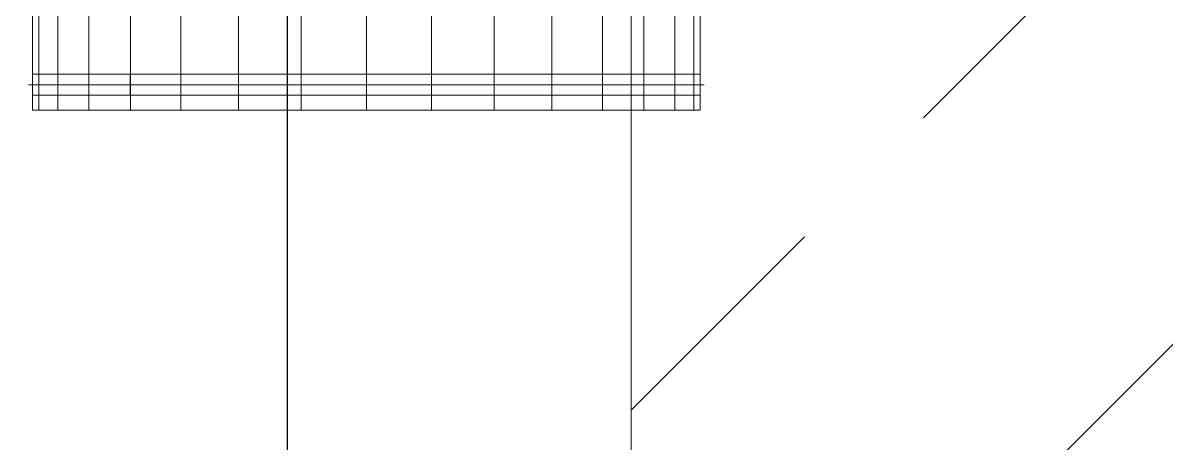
# Model space of a CAD drawing. Header units: millimetres. Extents: x -92759 to 184353, y -15225 to 86714.
# Drawn here: x 68739 to 69278, y 54134 to 54332 of the extents above; entities that cross this region are included whole.
import ezdxf

# ---------------------------------------------------------------- set-up
doc = ezdxf.new("R2010")
doc.units = ezdxf.units.MM
doc.layers.add('A-PATT-CONC', color=8, linetype='Continuous')
doc.layers.add('M-ACMV-EAF', color=86, linetype='Continuous')
doc.layers.add('HFI 9MM FPB', color=94, linetype='Continuous', lineweight=5)
doc.layers.add('M-ACMV_FCU-1', color=86, linetype='Continuous', lineweight=9)

# ---------------------------------------------------------------- blocks, each defined once
blk = doc.blocks.new('RCP_B8L2')
at = {"layer": 'A-PATT-CONC'}
h = blk.add_hatch(dxfattribs=at)
h.set_pattern_fill('ANSI37', color=256, scale=189, angle=45)
h.set_pattern_definition([(90, (-383593.07, -167902.3), (-600.075, 0), []), (180, (-383593.07, -167902.3), (-6e-14, -600.075), [])])
h.paths.add_polyline_path([(-384793.07, -159502.3), (-379993.07, -159502.3), (-379993.07, -163702.3), (-383593.07, -163702.3), (-383593.07, -167902.3), (-384793.07, -167902.3)])
at = {"layer": 'HFI 9MM FPB'}
h = blk.add_hatch(dxfattribs=at)
h.set_pattern_fill('ANSI33', color=256, scale=50)
h.set_pattern_definition([(45, (-381589.02, -647239), (-224.5064, 224.5064), []), (45, (-381364.5, -647239), (-224.5064, 224.5064), [158.75, -79.375])])
h.paths.add_polyline_path([(-383218.07, -168127.3), (-385018.07, -168127.3), (-385018.07, -159277.3), (-379768.07, -159277.3), (-379768.07, -164077.3), (-383218.07, -164077.3)])
h.paths.add_polyline_path([(-379993.07, -159502.3), (-379993.07, -163702.3), (-383593.07, -163702.3), (-383593.07, -167902.3), (-384793.07, -167902.3), (-384793.07, -159502.3)], flags=16)
blk.add_lwpolyline([(-379993.07, -159502.3), (-379993.07, -163702.3), (-383593.07, -163702.3), (-383593.07, -167902.3), (-384793.07, -167902.3), (-384793.07, -159502.3)], close=True, dxfattribs=at)
blk = doc.blocks.new('A$C41b95d3c')
at = {"layer": 'M-ACMV-EAF', "lineweight": 5}
blk.add_line((0, 157.5), (0, -157.5), dxfattribs=at)
at = {"layer": 'M-ACMV-EAF', "lineweight": 5, "invisible_edges": 10}
for points in [[(12, 154.473681, 30.726726), (12, 157.5), (12, 159.5), (12, 156.435252, 31.116906)], [(12, 157.5), (12, 154.473681, -30.726726), (12, 156.435252, -31.116906), (12, 159.5)], [(12, 154.473681, 30.726726), (12, 157.5), (12, 159.5), (12, 156.435252, 31.116906)], [(12, 157.5), (12, 154.473681, -30.726726), (12, 156.435252, -31.116906), (12, 159.5)], [(12, 145.511026, 60.272641), (12, 154.473681, 30.726726), (12, 156.435252, 31.116906), (12, 147.358785, 61.038007)], [(12, 154.473681, -30.726726), (12, 145.511026, -60.272641), (12, 147.358785, -61.038007), (12, 156.435252, -31.116906)], [(12, 145.511026, 60.272641), (12, 154.473681, 30.726726), (12, 156.435252, 31.116906), (12, 147.358785, 61.038007)], [(12, 154.473681, -30.726726), (12, 145.511026, -60.272641), (12, 147.358785, -61.038007), (12, 156.435252, -31.116906)], [(12, 130.956464, 87.502312), (12, 145.511026, 60.272641), (12, 147.358785, 61.038007), (12, 132.619403, 88.613452)], [(12, 145.511026, -60.272641), (12, 130.956464, -87.502312), (12, 132.619403, -88.613452), (12, 147.358785, -61.038007)], [(12, 130.956464, 87.502312), (12, 145.511026, 60.272641), (12, 147.358785, 61.038007), (12, 132.619403, 88.613452)], [(12, 145.511026, -60.272641), (12, 130.956464, -87.502312), (12, 132.619403, -88.613452), (12, 147.358785, -61.038007)], [(12, 111.369318, 111.369318), (12, 130.956464, 87.502312), (12, 132.619403, 88.613452), (12, 112.783531, 112.783532)], [(12, 130.956464, -87.502312), (12, 111.369318, -111.369318), (12, 112.783531, -112.783532), (12, 132.619403, -88.613452)], [(12, 111.369318, 111.369318), (12, 130.956464, 87.502312), (12, 132.619403, 88.613452), (12, 112.783531, 112.783532)], [(12, 130.956464, -87.502312), (12, 111.369318, -111.369318), (12, 112.783531, -112.783532), (12, 132.619403, -88.613452)], [(12, 87.502312, 130.956464), (12, 111.369318, 111.369318), (12, 112.783531, 112.783532), (12, 88.613452, 132.619403)], [(12, 111.369318, -111.369318), (12, 87.502312, -130.956464), (12, 88.613452, -132.619403), (12, 112.783531, -112.783532)], [(12, 87.502312, 130.956464), (12, 111.369318, 111.369318), (12, 112.783531, 112.783532), (12, 88.613452, 132.619403)], [(12, 111.369318, -111.369318), (12, 87.502312, -130.956464), (12, 88.613452, -132.619403), (12, 112.783531, -112.783532)], [(12, 60.27264, 145.511026), (12, 87.502312, 130.956464), (12, 88.613452, 132.619403), (12, 61.038007, 147.358785)], [(12, 87.502312, -130.956464), (12, 60.27264, -145.511026), (12, 61.038007, -147.358785), (12, 88.613452, -132.619403)], [(12, 60.27264, 145.511026), (12, 87.502312, 130.956464), (12, 88.613452, 132.619403), (12, 61.038007, 147.358785)], [(12, 87.502312, -130.956464), (12, 60.27264, -145.511026), (12, 61.038007, -147.358785), (12, 88.613452, -132.619403)], [(12, 30.726726, 154.473682), (12, 60.27264, 145.511026), (12, 61.038007, 147.358785), (12, 31.116906, 156.435252)], [(12, 60.27264, -145.511026), (12, 30.726726, -154.473682), (12, 31.116906, -156.435252), (12, 61.038007, -147.358785)], [(12, 30.726726, 154.473682), (12, 60.27264, 145.511026), (12, 61.038007, 147.358785), (12, 31.116906, 156.435252)], [(12, 60.27264, -145.511026), (12, 30.726726, -154.473682), (12, 31.116906, -156.435252), (12, 61.038007, -147.358785)], [(12, 0, 157.5), (12, 30.726726, 154.473682), (12, 31.116906, 156.435252), (12, 0, 159.5)], [(12, 30.726726, -154.473682), (12, 0, -157.5), (12, 0, -159.5), (12, 31.116906, -156.435252)], [(12, 0, 157.5), (12, 30.726726, 154.473682), (12, 31.116906, 156.435252), (12, 0, 159.5)], [(12, 30.726726, -154.473682), (12, 0, -157.5), (12, 0, -159.5), (12, 31.116906, -156.435252)], [(12, 0, -157.5), (12, -30.726726, -154.473682), (12, -31.116907, -156.435252), (12, 0, -159.5)], [(12, -30.726726, 154.473682), (12, 0, 157.5), (12, 0, 159.5), (12, -31.116907, 156.435252)], [(12, 0, -157.5), (12, -30.726726, -154.473682), (12, -31.116907, -156.435252), (12, 0, -159.5)], [(12, -30.726726, 154.473682), (12, 0, 157.5), (12, 0, 159.5), (12, -31.116907, 156.435252)], [(12, -30.726726, -154.473682), (12, -60.272641, -145.511026), (12, -61.038008, -147.358785), (12, -31.116907, -156.435252)], [(12, -60.272641, 145.511026), (12, -30.726726, 154.473682), (12, -31.116907, 156.435252), (12, -61.038008, 147.358785)], [(12, -30.726726, -154.473682), (12, -60.272641, -145.511026), (12, -61.038008, -147.358785), (12, -31.116907, -156.435252)], [(12, -60.272641, 145.511026), (12, -30.726726, 154.473682), (12, -31.116907, 156.435252), (12, -61.038008, 147.358785)], [(12, -60.272641, -145.511026), (12, -87.502312, -130.956464), (12, -88.613452, -132.619403), (12, -61.038008, -147.358785)], [(12, -87.502312, 130.956464), (12, -60.272641, 145.511026), (12, -61.038008, 147.358785), (12, -88.613452, 132.619403)], [(12, -60.272641, -145.511026), (12, -87.502312, -130.956464), (12, -88.613452, -132.619403), (12, -61.038008, -147.358785)], [(12, -87.502312, 130.956464), (12, -60.272641, 145.511026), (12, -61.038008, 147.358785), (12, -88.613452, 132.619403)], [(12, -87.502312, -130.956464), (12, -111.369318, -111.369318), (12, -112.783532, -112.783532), (12, -88.613452, -132.619403)], [(12, -111.369318, 111.369318), (12, -87.502312, 130.956464), (12, -88.613452, 132.619403), (12, -112.783532, 112.783532)], [(12, -87.502312, -130.956464), (12, -111.369318, -111.369318), (12, -112.783532, -112.783532), (12, -88.613452, -132.619403)], [(12, -111.369318, 111.369318), (12, -87.502312, 130.956464), (12, -88.613452, 132.619403), (12, -112.783532, 112.783532)], [(12, -111.369318, -111.369318), (12, -130.956464, -87.502312), (12, -132.619403, -88.613452), (12, -112.783532, -112.783532)], [(12, -130.956464, 87.502312), (12, -111.369318, 111.369318), (12, -112.783532, 112.783532), (12, -132.619403, 88.613452)], [(12, -111.369318, -111.369318), (12, -130.956464, -87.502312), (12, -132.619403, -88.613452), (12, -112.783532, -112.783532)], [(12, -130.956464, 87.502312), (12, -111.369318, 111.369318), (12, -112.783532, 112.783532), (12, -132.619403, 88.613452)], [(12, -130.956464, -87.502312), (12, -145.511027, -60.272641), (12, -147.358786, -61.038007), (12, -132.619403, -88.613452)], [(12, -145.511027, 60.272641), (12, -130.956464, 87.502312), (12, -132.619403, 88.613452), (12, -147.358786, 61.038007)], [(12, -130.956464, -87.502312), (12, -145.511027, -60.272641), (12, -147.358786, -61.038007), (12, -132.619403, -88.613452)], [(12, -145.511027, 60.272641), (12, -130.956464, 87.502312), (12, -132.619403, 88.613452), (12, -147.358786, 61.038007)], [(12, -145.511027, -60.272641), (12, -154.473682, -30.726726), (12, -156.435252, -31.116906), (12, -147.358786, -61.038007)], [(12, -154.473682, 30.726726), (12, -145.511027, 60.272641), (12, -147.358786, 61.038007), (12, -156.435252, 31.116906)], [(12, -145.511027, -60.272641), (12, -154.473682, -30.726726), (12, -156.435252, -31.116906), (12, -147.358786, -61.038007)], [(12, -154.473682, 30.726726), (12, -145.511027, 60.272641), (12, -147.358786, 61.038007), (12, -156.435252, 31.116906)], [(12, -154.473682, -30.726726), (12, -157.5), (12, -159.5), (12, -156.435252, -31.116906)], [(12, -157.5), (12, -154.473682, 30.726726), (12, -156.435252, 31.116906), (12, -159.5)], [(12, -154.473682, -30.726726), (12, -157.5), (12, -159.5), (12, -156.435252, -31.116906)], [(12, -157.5), (12, -154.473682, 30.726726), (12, -156.435252, 31.116906), (12, -159.5)]]:
    blk.add_3dface(points, dxfattribs=at)
at = {"layer": 'M-ACMV-EAF', "lineweight": 5}
mesh = blk.add_polymesh((2, 32), dxfattribs=dict(at, n_close=True))
for k, corner in enumerate([(45, 0, 157.5), (45, 30.726726, 154.473682), (45, 60.27264, 145.511026), (45, 87.502312, 130.956464), (45, 111.369318, 111.369318), (45, 130.956464, 87.502312), (45, 145.511026, 60.272641), (45, 154.473681, 30.726726), (45, 157.5), (45, 154.473681, -30.726726), (45, 145.511026, -60.272641), (45, 130.956464, -87.502312), (45, 111.369318, -111.369318), (45, 87.502312, -130.956464), (45, 60.27264, -145.511026), (45, 30.726726, -154.473682), (45, 0, -157.5), (45, -30.726726, -154.473682), (45, -60.272641, -145.511026), (45, -87.502312, -130.956464), (45, -111.369318, -111.369318), (45, -130.956464, -87.502312), (45, -145.511027, -60.272641), (45, -154.473682, -30.726726), (45, -157.5), (45, -154.473682, 30.726726), (45, -145.511027, 60.272641), (45, -130.956464, 87.502312), (45, -111.369318, 111.369318), (45, -87.502312, 130.956464), (45, -60.272641, 145.511026), (45, -30.726726, 154.473682), (0, 0, 157.5), (0, 30.726726, 154.473682), (0, 60.27264, 145.511026), (0, 87.502312, 130.956464), (0, 111.369318, 111.369318), (0, 130.956464, 87.502312), (0, 145.511026, 60.272641), (0, 154.473681, 30.726726), (0, 157.5), (0, 154.473681, -30.726726), (0, 145.511026, -60.272641), (0, 130.956464, -87.502312), (0, 111.369318, -111.369318), (0, 87.502312, -130.956464), (0, 60.27264, -145.511026), (0, 30.726726, -154.473682), (0, 0, -157.5), (0, -30.726726, -154.473682), (0, -60.272641, -145.511026), (0, -87.502312, -130.956464), (0, -111.369318, -111.369318), (0, -130.956464, -87.502312), (0, -145.511027, -60.272641), (0, -154.473682, -30.726726), (0, -157.5), (0, -154.473682, 30.726726), (0, -145.511027, 60.272641), (0, -130.956464, 87.502312), (0, -111.369318, 111.369318), (0, -87.502312, 130.956464), (0, -60.272641, 145.511026), (0, -30.726726, 154.473682)]):
    mesh.set_mesh_vertex(divmod(k, 32), corner)
mesh = blk.add_polymesh((2, 32), dxfattribs=dict(at, n_close=True))
for k, corner in enumerate([(17, 0, 157.550003), (17, 30.736481, 154.522724), (17, 60.291776, 145.557223), (17, 87.530092, 130.99804), (17, 111.404675, 111.404676), (17, 130.99804, 87.530092), (17, 145.557223, 60.291776), (17, 154.522724, 30.736481), (17, 157.550003), (17, 154.522724, -30.736481), (17, 145.557223, -60.291776), (17, 130.99804, -87.530092), (17, 111.404675, -111.404676), (17, 87.530092, -130.99804), (17, 60.291776, -145.557223), (17, 30.736481, -154.522724), (17, 0, -157.550003), (17, -30.736481, -154.522724), (17, -60.291776, -145.557223), (17, -87.530092, -130.99804), (17, -111.404676, -111.404676), (17, -130.99804, -87.530092), (17, -145.557223, -60.291776), (17, -154.522724, -30.736481), (17, -157.550003), (17, -154.522724, 30.736481), (17, -145.557223, 60.291776), (17, -130.99804, 87.530092), (17, -111.404676, 111.404676), (17, -87.530092, 130.99804), (17, -60.291776, 145.557223), (17, -30.736481, 154.522724), (7, 0, 157.550003), (7, 30.736481, 154.522724), (7, 60.291776, 145.557223), (7, 87.530092, 130.99804), (7, 111.404675, 111.404676), (7, 130.99804, 87.530092), (7, 145.557223, 60.291776), (7, 154.522724, 30.736481), (7, 157.550003), (7, 154.522724, -30.736481), (7, 145.557223, -60.291776), (7, 130.99804, -87.530092), (7, 111.404675, -111.404676), (7, 87.530092, -130.99804), (7, 60.291776, -145.557223), (7, 30.736481, -154.522724), (7, 0, -157.550003), (7, -30.736481, -154.522724), (7, -60.291776, -145.557223), (7, -87.530092, -130.99804), (7, -111.404676, -111.404676), (7, -130.99804, -87.530092), (7, -145.557223, -60.291776), (7, -154.522724, -30.736481), (7, -157.550003), (7, -154.522724, 30.736481), (7, -145.557223, 60.291776), (7, -130.99804, 87.530092), (7, -111.404676, 111.404676), (7, -87.530092, 130.99804), (7, -60.291776, 145.557223), (7, -30.736481, 154.522724)]):
    mesh.set_mesh_vertex(divmod(k, 32), corner)
mesh = blk.add_polymesh((2, 32), dxfattribs=dict(at, n_close=True))
for k, corner in enumerate([(17, 0, 157.550003), (17, 30.736481, 154.522724), (17, 60.291776, 145.557223), (17, 87.530092, 130.99804), (17, 111.404675, 111.404676), (17, 130.99804, 87.530092), (17, 145.557223, 60.291776), (17, 154.522724, 30.736481), (17, 157.550003), (17, 154.522724, -30.736481), (17, 145.557223, -60.291776), (17, 130.99804, -87.530092), (17, 111.404675, -111.404676), (17, 87.530092, -130.99804), (17, 60.291776, -145.557223), (17, 30.736481, -154.522724), (17, 0, -157.550003), (17, -30.736481, -154.522724), (17, -60.291776, -145.557223), (17, -87.530092, -130.99804), (17, -111.404676, -111.404676), (17, -130.99804, -87.530092), (17, -145.557223, -60.291776), (17, -154.522724, -30.736481), (17, -157.550003), (17, -154.522724, 30.736481), (17, -145.557223, 60.291776), (17, -130.99804, 87.530092), (17, -111.404676, 111.404676), (17, -87.530092, 130.99804), (17, -60.291776, 145.557223), (17, -30.736481, 154.522724), (7, 0, 157.550003), (7, 30.736481, 154.522724), (7, 60.291776, 145.557223), (7, 87.530092, 130.99804), (7, 111.404675, 111.404676), (7, 130.99804, 87.530092), (7, 145.557223, 60.291776), (7, 154.522724, 30.736481), (7, 157.550003), (7, 154.522724, -30.736481), (7, 145.557223, -60.291776), (7, 130.99804, -87.530092), (7, 111.404675, -111.404676), (7, 87.530092, -130.99804), (7, 60.291776, -145.557223), (7, 30.736481, -154.522724), (7, 0, -157.550003), (7, -30.736481, -154.522724), (7, -60.291776, -145.557223), (7, -87.530092, -130.99804), (7, -111.404676, -111.404676), (7, -130.99804, -87.530092), (7, -145.557223, -60.291776), (7, -154.522724, -30.736481), (7, -157.550003), (7, -154.522724, 30.736481), (7, -145.557223, 60.291776), (7, -130.99804, 87.530092), (7, -111.404676, 111.404676), (7, -87.530092, 130.99804), (7, -60.291776, 145.557223), (7, -30.736481, 154.522724)]):
    mesh.set_mesh_vertex(divmod(k, 32), corner)
blk = doc.blocks.new('ACMV_B8_L2')
at = {"layer": 'M-ACMV-EAF', "lineweight": 5, "xscale": -1, "rotation": 270}
blk.add_blockref('A$C41b95d3c', (129564.62, -51424.68), dxfattribs=at)

msp = doc.modelspace()

# ---------------------------------------------------------------- block references
at = {"layer": 'A-PATT-CONC'}
msp.add_blockref('RCP_B8L2', (452619.12, 220318.54), dxfattribs=at)
at = {"layer": 'M-ACMV_FCU-1'}
msp.add_blockref('ACMV_B8_L2', (-60663.56, 105715.91), dxfattribs=at)

doc.saveas('drawing.dxf')
